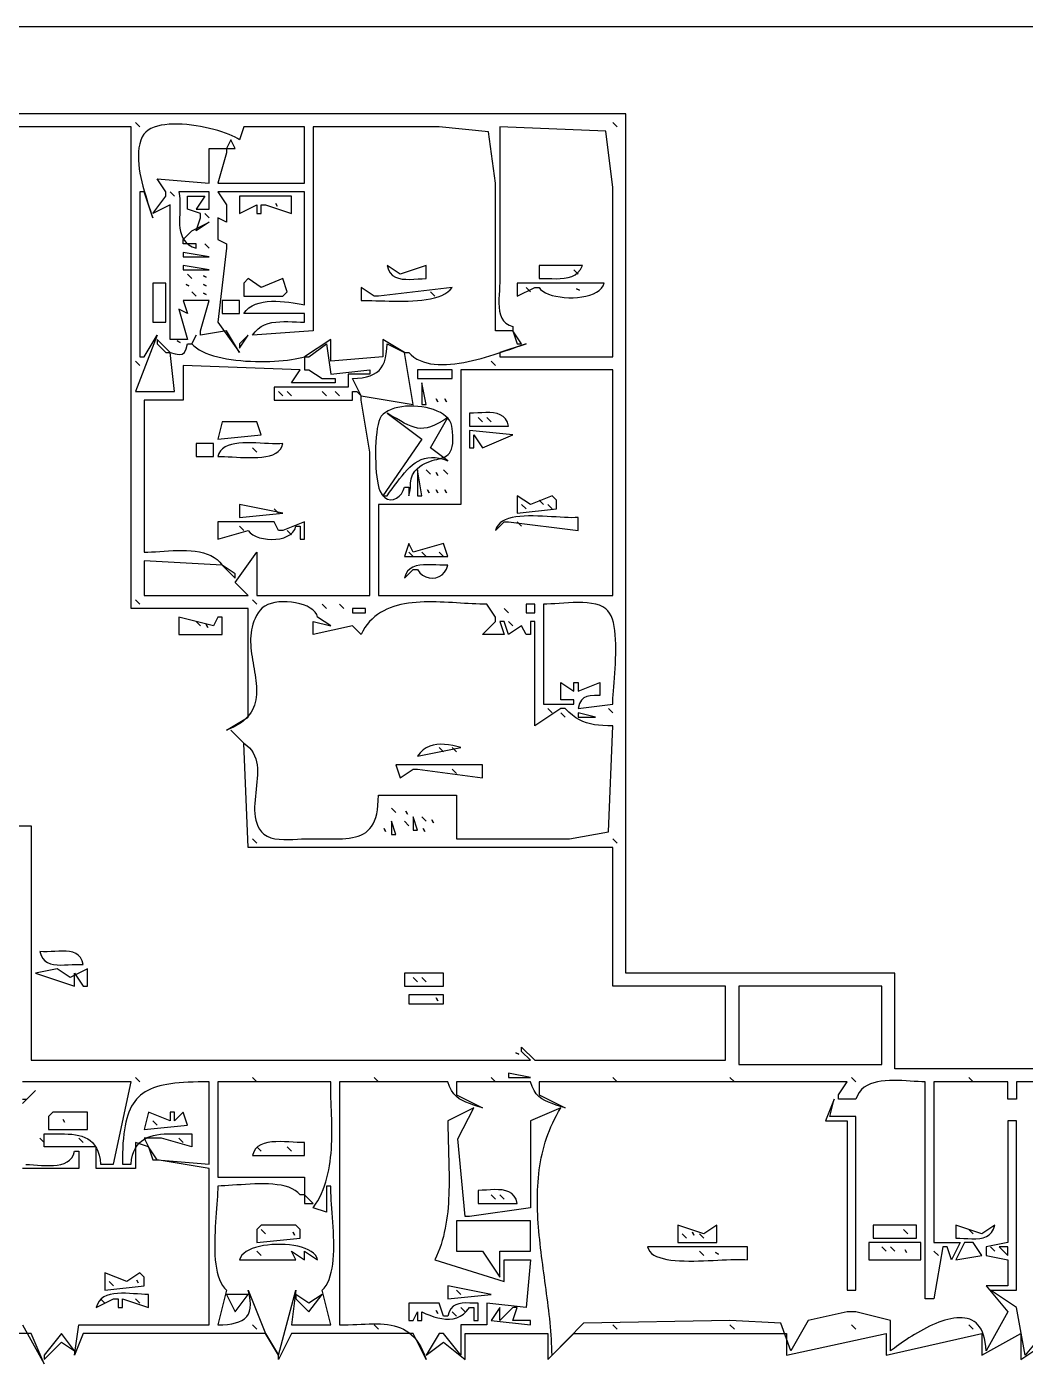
# Model space of a CAD drawing. Extents: x 0 to 1224, y 0 to 792.
# Drawn here: x 585 to 815, y 482.6 to 792 of the extents above; entities that cross this region are included whole.
import ezdxf

# ---------------------------------------------------------------- set-up
doc = ezdxf.new("R2010")
doc.units = 0
doc.layers.add('C7', color=7, linetype='CONTINUOUS')

msp = doc.modelspace()

# ---------------------------------------------------------------- linework, layer by layer
at = {"layer": 'C7'}
for points in [[(0, 792), (0, 0), (1224, 0), (1224, 792), (0, 792)], [(887, 552), (785, 552), (785, 574), (723, 574), (723, 772), (361, 772)], [(639.0277, 606.6033), (639.6319, 606.0095), (640.3694, 605.5553), (641.2172, 605.2238), (642.1521, 604.9982), (643.151, 604.8619), (644.191, 604.7981), (645.2489, 604.79), (646.3017, 604.8209), (647.3262, 604.8741), (648.2995, 604.9329), (649.1984, 604.9804), (650, 605), (651.0747, 604.9947), (652.1188, 604.9819), (653.1315, 604.966), (654.1121, 604.9512), (655.0597, 604.942), (655.9736, 604.9427), (656.853, 604.9577), (657.6972, 604.9914), (658.5052, 605.0482), (659.2765, 605.1325), (660.0101, 605.2485), (660.7054, 605.4007), (661.3615, 605.5935), (661.9777, 605.8312), (662.5531, 606.1182), (663.0871, 606.4588), (663.5788, 606.8576), (664.0274, 607.3187), (664.4322, 607.8467), (664.7924, 608.4458), (665.1073, 609.1205), (665.376, 609.8751), (665.5978, 610.714), (665.7718, 611.6415), (665.8974, 612.6621), (665.9737, 613.7801), (666, 615), (684, 615), (684, 605), (710, 605), (718.972229, 606.603394), (720, 631), (718.8295, 631.0138), (717.739, 631.0533), (716.7183, 631.1281), (715.7572, 631.2481), (714.8457, 631.4229), (713.9735, 631.6622), (713.1306, 631.9759), (712.3068, 632.3737), (711.492, 632.8652), (710.676, 633.4603), (709.8487, 634.1686), (709, 635), (708, 635), (702, 631), (702, 655), (701, 655), (701, 652), (700, 652), (699, 654), (696, 652), (695, 655), (694, 655), (695, 652), (690, 652), (693, 655), (693, 656), (691, 659), (690.1777, 659.0076), (689.3357, 659.0291), (688.4759, 659.0622), (687.6002, 659.1046), (686.7102, 659.1542), (685.8078, 659.2086), (684.8949, 659.2657), (683.9732, 659.3231), (683.0447, 659.3787), (682.111, 659.4303), (681.174, 659.4755), (680.2355, 659.5121), (679.2974, 659.5379), (678.3615, 659.5507), (677.4296, 659.5482), (676.5035, 659.5282), (675.5849, 659.4885), (674.6759, 659.4267), (673.7781, 659.3407), (672.8933, 659.2282), (672.0235, 659.087), (671.1704, 658.9148), (670.3358, 658.7095), (669.5216, 658.4687), (668.7295, 658.1902), (667.9614, 657.8718), (667.2191, 657.5113), (666.5045, 657.1063), (665.8193, 656.6548), (665.1653, 656.1543), (664.5445, 655.6028), (663.9585, 654.9979), (663.4092, 654.3374), (662.8985, 653.6191), (662.4281, 652.8407), (662, 652), (660, 654), (651, 652), (651, 655), (655, 654), (652, 656), (651.7802, 656.6157), (651.4076, 657.1782), (650.8994, 657.6859), (650.2727, 658.1372), (649.545, 658.5306), (648.7332, 658.8645), (647.8549, 659.1374), (646.927, 659.3477), (645.967, 659.4938), (644.992, 659.5743), (644.0193, 659.5875), (643.0661, 659.5319), (642.1497, 659.406), (641.2872, 659.2081), (640.496, 658.9368), (639.7933, 658.5905), (639.1962, 658.1676), (638.7222, 657.6666), (638.282, 657.0366), (637.9002, 656.3974), (637.5736, 655.7497), (637.299, 655.0942), (637.0731, 654.4315), (636.8927, 653.7624), (636.7547, 653.0876), (636.6557, 652.4076), (636.5925, 651.7233), (636.562, 651.0353), (636.5609, 650.3443), (636.586, 649.651), (636.634, 648.9561), (636.7017, 648.2602), (636.786, 647.5642), (636.8836, 646.8686), (636.9912, 646.1741), (637.1056, 645.4815), (637.2236, 644.7914), (637.3421, 644.1045), (637.4577, 643.4215), (637.5672, 642.7432), (637.6675, 642.0701), (637.7553, 641.403), (637.8273, 640.7426), (637.8803, 640.0896), (637.9112, 639.4446), (637.9167, 638.8083), (637.8936, 638.1815), (637.8386, 637.5649), (637.7486, 636.959), (637.6202, 636.3647), (637.4504, 635.7825), (637.2357, 635.2133), (636.9732, 634.6576), (636.6594, 634.1162), (636.2912, 633.5898), (635.8654, 633.079), (635.3787, 632.5846), (634.8279, 632.1072), (634.2098, 631.6475), (633.5212, 631.2063), (632.7589, 630.7841), (631.9195, 630.3818), (631, 630), (636, 633), (636, 658), (609, 658), (609, 769), (557, 769)], [(610, 770), (611, 769), (610, 770)], [(614, 748), (612, 754), (611, 754), (611, 716), (612, 716), (615, 721), (610, 708), (619, 708), (618, 717), (619.1902, 716.6535), (620.0994, 716.5052), (620.7812, 716.6105), (621.2894, 717.0245), (621.6778, 717.8026), (622, 719), (623, 719), (623.4933, 718.497), (624.0709, 718.0315), (624.7267, 717.6027), (625.4548, 717.2094), (626.2491, 716.8508), (627.1037, 716.5259), (628.0125, 716.2338), (628.9696, 715.9736), (629.9689, 715.7442), (631.0044, 715.5448), (632.0702, 715.3744), (633.1603, 715.2321), (634.2685, 715.1169), (635.389, 715.0278), (636.5158, 714.964), (637.6427, 714.9244), (638.7639, 714.9082), (639.8734, 714.9144), (640.965, 714.942), (642.0329, 714.9901), (643.071, 715.0578), (644.0734, 715.1441), (645.0339, 715.2481), (645.9467, 715.3688), (646.8057, 715.5053), (647.6049, 715.6566), (648.3383, 715.8218), (649, 716), (649, 713), (650, 713), (653, 711), (656, 711), (656, 710), (646, 710), (648, 713), (621, 714), (621, 706), (612, 706), (612, 671), (612.8361, 671.0138), (613.7246, 671.0508), (614.6578, 671.1043), (615.6281, 671.1675), (616.628, 671.2337), (617.6498, 671.296), (618.6859, 671.3479), (619.7287, 671.3826), (620.7707, 671.3932), (621.8041, 671.3731), (622.8215, 671.3156), (623.8152, 671.2139), (624.7776, 671.0612), (625.7012, 670.8508), (626.5782, 670.5761), (627.4011, 670.2301), (628.1624, 669.8063), (628.8543, 669.2978), (629.4694, 668.6979), (630, 668), (612, 669), (612, 661), (636, 661), (633, 664), (638, 671), (638, 661), (664, 661), (664, 694), (662, 706), (662, 707), (674, 705), (672, 717), (673, 717), (673.5695, 716.4196), (674.1933, 715.915), (674.8681, 715.4825), (675.5901, 715.119), (676.3559, 714.821), (677.1619, 714.585), (678.0045, 714.4079), (678.8803, 714.2861), (679.7856, 714.2163), (680.7169, 714.1951), (681.6707, 714.2191), (682.6433, 714.285), (683.6314, 714.3894), (684.6313, 714.5289), (685.6394, 714.7002), (686.6523, 714.8998), (687.6664, 715.1243), (688.678, 715.3705), (689.6838, 715.6349), (690.6801, 715.9141), (691.6634, 716.2048), (692.6301, 716.5037), (693.5767, 716.8072), (694.4997, 717.112), (695.3954, 717.4149), (696.2604, 717.7123), (697.0911, 718.0009), (697.884, 718.2774), (698.6354, 718.5383), (699.3419, 718.7803), (700, 719), (694, 717), (694, 716), (720, 716), (720, 755), (718.396606, 767.972229), (694, 769), (694, 734), (693.9785, 733.1367), (693.9256, 732.2206), (693.8582, 731.2677), (693.793, 730.2943), (693.7473, 729.3166), (693.7377, 728.3509), (693.7814, 727.4133), (693.8952, 726.5201), (694.0961, 725.6874), (694.4011, 724.9315), (694.827, 724.2686), (695.3908, 723.7149), (696.1095, 723.2866), (697, 723), (697, 722), (693, 722), (693, 756), (691.396606, 767.820984), (680, 769), (651, 769), (651, 722), (637, 721), (637.5956, 721.7888), (638.2578, 722.436), (638.9798, 722.9547), (639.7551, 723.3584), (640.5773, 723.6603), (641.4396, 723.8738), (642.3357, 724.0123), (643.2588, 724.089), (644.2025, 724.1174), (645.1602, 724.1107), (646.1254, 724.0822), (647.0914, 724.0454), (648.0518, 724.0135), (649, 724), (649, 726), (635, 726), (635.5428, 726.6801), (636.1795, 727.2501), (636.8994, 727.7177), (637.6919, 728.0906), (638.5464, 728.3766), (639.4523, 728.5834), (640.399, 728.7188), (641.3757, 728.7905), (642.372, 728.8063), (643.3771, 728.7738), (644.3806, 728.7009), (645.3716, 728.5952), (646.3397, 728.4645), (647.2742, 728.3166), (648.1645, 728.1592), (649, 728), (649, 754), (629, 754), (631, 751), (631, 747), (629, 748), (629, 744), (629, 743), (631, 742), (631, 741), (629, 724), (634, 717), (631, 722), (625, 721), (625, 722), (627, 729), (621, 729), (622, 726), (620, 727), (622, 720), (618, 720), (618, 751), (614, 749), (617, 753), (617, 754), (615, 757), (627, 756), (627, 764), (631, 764), (631, 763), (629, 756), (649, 756), (649, 769), (635, 769), (634, 766), (633.5267, 766.3048), (632.962, 766.613), (632.3137, 766.9213), (631.5894, 767.227), (630.7967, 767.527), (629.9433, 767.8183), (629.0369, 768.098), (628.0853, 768.3631), (627.096, 768.6107), (626.0767, 768.8377), (625.0351, 769.0413), (623.979, 769.2184), (622.9159, 769.3661), (621.8535, 769.4814), (620.7996, 769.5613), (619.7618, 769.6029), (618.7477, 769.6032), (617.7651, 769.5592), (616.8216, 769.468), (615.9249, 769.3266), (615.0827, 769.1321), (614.3026, 768.8814), (613.5924, 768.5716), (612.9597, 768.1997), (612.4122, 767.7628), (611.9575, 767.2579), (611.6034, 766.6821)], [(720, 770), (721, 769), (720, 770)], [(611.6033, 766.6821), (611.2648, 765.8819), (611.0095, 765.0376), (610.8317, 764.1542), (610.7254, 763.2366), (610.6848, 762.2899), (610.7042, 761.319), (610.7776, 760.3291), (610.8993, 759.325), (611.0633, 758.3118), (611.264, 757.2946), (611.4954, 756.2783), (611.7517, 755.2679), (612.0271, 754.2685), (612.3158, 753.2851), (612.6119, 752.3226), (612.9097, 751.386), (613.2031, 750.4805), (613.4866, 749.611), (613.7541, 748.7825), (614, 748)], [(632, 766), (631, 764), (633, 764), (632, 766)], [(618, 754), (619, 753), (618, 754)], [(620, 754), (620.1427, 753.1759), (620.2245, 752.3334), (620.2586, 751.4784), (620.2582, 750.6164), (620.2363, 749.7532), (620.2063, 748.8943), (620.1812, 748.0456), (620.1742, 747.2126), (620.1986, 746.4011), (620.2674, 745.6167), (620.3939, 744.8651), (620.5912, 744.152), (620.8725, 743.4831), (621.2509, 742.864), (621.7397, 742.3005), (622.3521, 741.7982), (623.1011, 741.3628), (624, 741), (624, 742), (621, 742), (621, 743), (623, 745), (627, 747), (624, 745), (625, 748), (625, 749), (622, 750), (622, 753), (626, 753), (624, 750), (627, 750), (627, 754), (620, 754)], [(634, 753), (634, 749), (638, 751), (638, 749), (639, 749), (639, 751), (640, 751), (646, 749), (646, 753), (634, 753)], [(626, 749), (627, 748), (626, 749)], [(642.333313, 751.333313), (642.666687, 750.666687), (642.333313, 751.333313)], [(621, 740), (621, 739), (627, 739), (621, 740)], [(626, 742), (627, 741), (626, 742)], [(621, 737), (621, 736), (627, 736), (621, 737)], [(668, 737), (668.2973, 736.0551), (668.7273, 735.3135), (669.275, 734.7522), (669.9251, 734.348), (670.6626, 734.0778), (671.4723, 733.9186), (672.3391, 733.8472), (673.2478, 733.8406), (674.1834, 733.8757), (675.1307, 733.9293), (676.0746, 733.9784), (677, 734), (677, 737), (671, 735), (668, 737)], [(703, 737), (703, 734), (703.9597, 734.0289), (704.9419, 734.0222), (705.9329, 734.0027), (706.9192, 733.9931), (707.887, 734.016), (708.8227, 734.0944), (709.7127, 734.2508), (710.5433, 734.508), (711.301, 734.8888), (711.9721, 735.4159), (712.543, 736.1121), (713, 737), (703, 737)], [(622, 735), (623, 734), (622, 735)], [(625.666687, 734.666687), (626.333313, 734.333313), (625.666687, 734.666687)], [(636, 734), (635, 733), (635, 730), (644, 730), (645, 731), (644, 734), (639, 732), (636, 734)], [(711, 736), (712, 735), (711, 736)], [(614, 733), (614, 724), (617, 724), (617, 733), (614, 733)], [(621.666687, 732.666687), (622.333313, 732.333313), (621.666687, 732.666687)], [(623, 731), (624, 730), (623, 731)], [(625.666687, 732.666687), (626.333313, 732.333313), (625.666687, 732.666687)], [(625.666687, 730.666687), (626.333313, 730.333313), (625.666687, 730.666687)], [(662, 732), (662, 729), (662.765, 729.0008), (663.5969, 728.9868), (664.488, 728.9615), (665.4308, 728.9289), (666.4175, 728.8928), (667.4405, 728.857), (668.4923, 728.8253), (669.5651, 728.8016), (670.6514, 728.7896), (671.7436, 728.7933), (672.8339, 728.8163), (673.9148, 728.8626), (674.9786, 728.936), (676.0177, 729.0403), (677.0246, 729.1793), (677.9914, 729.3568), (678.9107, 729.5768), (679.7748, 729.8428), (680.576, 730.1589), (681.3068, 730.5289), (681.9594, 730.9565), (682.5264, 731.4456), (683, 732), (666, 730), (665, 730), (662, 732)], [(678, 731), (679, 730), (678, 731)], [(698, 733), (698, 730), (702, 732), (703, 732), (703.3574, 731.535), (703.8529, 731.1172), (704.4702, 730.7477), (705.1933, 730.4276), (706.006, 730.1583), (706.8923, 729.9408), (707.836, 729.7763), (708.821, 729.666), (709.8312, 729.6111), (710.8505, 729.6128), (711.8629, 729.6722), (712.852, 729.7906), (713.802, 729.969), (714.6966, 730.2087), (715.5198, 730.5109), (716.2554, 730.8767), (716.8873, 731.3074), (717.3995, 731.804), (717.7757, 732.3678), (718, 733), (698, 733)], [(700, 732), (701, 731), (700, 732)], [(711.666687, 731.666687), (712.333313, 731.333313), (711.666687, 731.666687)], [(630, 729), (630, 726), (634, 726), (634, 729), (630, 729)], [(624, 721), (623, 719), (624, 721)], [(636, 721), (634, 719), (634, 718), (636, 721)], [(697, 722), (698, 719), (699, 719), (697, 722)], [(615, 720), (615, 719), (617, 717), (618, 717), (615, 720)], [(619.666687, 719.666687), (620.333313, 719.333313), (619.666687, 719.666687)], [(649, 716), (650, 716), (654, 719), (655, 712), (664, 713), (664, 712), (659, 712), (659, 709), (642, 709), (642, 706), (660, 706), (660, 708), (661, 708), (662, 707), (660, 711), (661.1988, 711.066), (662.2823, 711.1911), (663.2552, 711.3798), (664.1222, 711.6369), (664.888, 711.967), (665.5573, 712.3748), (666.1347, 712.8651), (666.625, 713.4426), (667.0329, 714.1119), (667.363, 714.8776), (667.6201, 715.7447), (667.8088, 716.7176), (667.9338, 717.8011), (668, 719), (672, 717), (667, 720), (667, 716), (655, 715), (655, 720), (649, 716)], [(610, 715), (611, 714), (610, 715)], [(692, 715), (693, 714), (692, 715)], [(685, 713), (685, 682), (666, 682), (666, 661), (720, 661), (720, 713), (685, 713)], [(675, 713), (675, 711), (683, 711), (683, 713), (675, 713)], [(676, 710), (676, 705), (677, 705), (676, 710)], [(643, 708), (644, 707), (643, 708)], [(645, 708), (646, 707), (645, 708)], [(653, 708), (654, 707), (653, 708)], [(656, 708), (657, 707), (656, 708)], [(679.333313, 706.333313), (679.666687, 705.666687), (679.333313, 706.333313)], [(681.333313, 706.333313), (681.666687, 705.666687), (681.333313, 706.333313)], [(682.9166, 700), (682.7547, 700.6399), (682.4678, 701.2349), (682.0667, 701.7843), (681.562, 702.2876), (680.9647, 702.744), (680.2855, 703.1532), (679.535, 703.5143), (678.7243, 703.827), (677.8639, 704.0905), (676.9647, 704.3044), (676.0374, 704.4679), (675.0929, 704.5806), (674.1418, 704.6417), (673.1951, 704.6509), (672.2634, 704.6074), (671.3575, 704.5106), (670.4882, 704.3601), (669.6663, 704.1551), (668.9025, 703.8952), (668.2077, 703.5797), (667.5926, 703.208), (667.068, 702.7795), (666.6446, 702.2937), (666.3333, 701.75), (666.1072, 701.1291), (665.9104, 700.3744), (665.7428, 699.5038), (665.6041, 698.5351), (665.494, 697.486), (665.4124, 696.3743), (665.3591, 695.218), (665.3338, 694.0346), (665.3363, 692.8422), (665.3665, 691.6584), (665.4241, 690.5012), (665.5088, 689.3882), (665.6206, 688.3374), (665.7591, 687.3664), (665.9242, 686.4932), (666.1157, 685.7354), (666.3333, 685.1111)], [(668, 703), (676, 697), (667, 684), (668, 684), (668.5862, 684.789), (669.1623, 685.5789), (669.7319, 686.3628), (670.2987, 687.1336), (670.8664, 687.8845), (671.4387, 688.6083), (672.0192, 689.2981), (672.6118, 689.947), (673.22, 690.548), (673.8475, 691.094), (674.4981, 691.5782), (675.1755, 691.9935), (675.8833, 692.333), (676.6252, 692.5897), (677.4049, 692.7566), (678.2261, 692.8267), (679.0926, 692.7931), (680.0079, 692.6487), (680.9758, 692.3867), (682, 692), (678, 695), (682, 702), (680.8681, 701.2819), (679.8373, 700.6943), (678.8932, 700.2316), (678.0215, 699.8881), (677.2079, 699.6581), (676.438, 699.5359), (675.6976, 699.5159), (674.9724, 699.5925), (674.2481, 699.7599), (673.5103, 700.0125), (672.7447, 700.3446), (671.9371, 700.7506), (671.0731, 701.2248), (670.1385, 701.7615), (669.1189, 702.3551), (668, 703)], [(687, 703), (687, 700), (696, 700), (695.7026, 700.9448), (695.2726, 701.6863), (694.7249, 702.2477), (694.0748, 702.6519), (693.3373, 702.922), (692.5276, 703.0812), (691.6608, 703.1526), (690.752, 703.1592), (689.8164, 703.1242), (688.8691, 703.0706), (687.9253, 703.0215), (687, 703)], [(630, 701), (629, 697), (639, 698), (638, 701), (630, 701)], [(674.361, 689.6666), (674.9309, 690.2319), (675.5077, 690.7059), (676.0881, 691.0993), (676.6684, 691.4231), (677.2453, 691.6881), (677.8153, 691.9051), (678.3748, 692.0851), (678.9203, 692.2388), (679.4485, 692.3773), (679.9558, 692.5112), (680.4388, 692.6515), (680.8939, 692.8091), (681.3176, 692.9948), (681.7066, 693.2194), (682.0573, 693.4939), (682.3663, 693.8291), (682.63, 694.2359), (682.8449, 694.7251), (683.0077, 695.3076), (683.1148, 695.9943), (683.1627, 696.796), (683.148, 697.7236), (683.0671, 698.788), (682.9167, 700)], [(689, 702), (690, 701), (689, 702)], [(691, 702), (692, 701), (691, 702)], [(629, 693), (629.728, 693.024), (630.5316, 693.0166), (631.3984, 692.9859), (632.3165, 692.94), (633.2737, 692.8872), (634.2579, 692.8357), (635.257, 692.7936), (636.2589, 692.769), (637.2514, 692.7703), (638.2225, 692.8055), (639.1601, 692.8828), (640.052, 693.0105), (640.8862, 693.1966), (641.6505, 693.4494), (642.3328, 693.7771), (642.921, 694.1878), (643.403, 694.6898), (643.7667, 695.2911), (644, 696), (643.2709, 695.9538), (642.4668, 695.9449), (641.5997, 695.9646), (640.6817, 696.0039), (639.7249, 696.0543), (638.7413, 696.1068), (637.743, 696.1527), (636.7419, 696.1833), (635.7503, 696.1898), (634.78, 696.1635), (633.8432, 696.0954), (632.9519, 695.977), (632.1182, 695.7994), (631.3541, 695.5538), (630.6717, 695.2316), (630.0831, 694.8238), (629.6002, 694.3218), (629.2351, 693.7168), (629, 693)], [(687, 699), (687, 695), (688, 695), (688, 698), (690, 695), (697, 698), (687, 699)], [(624, 696), (624, 693), (628, 693), (628, 696), (624, 696)], [(637, 695), (638, 694), (637, 695)], [(675, 690), (675, 684), (676, 684), (675, 690)], [(677, 690), (678, 689), (677, 690)], [(681, 690), (682, 689), (681, 690)], [(672, 686), (673, 686), (673, 684), (673.2447, 684.8904), (673.3529, 685.8713), (673.4216, 686.891), (673.5479, 687.8979), (673.8287, 688.8403), (674.3611, 689.6666)], [(679.333313, 689.333313), (679.666687, 688.666687), (679.333313, 689.333313)], [(666.3333, 685.111), (666.8384, 684.1897), (667.4374, 683.5555), (668.1002, 683.1849), (668.7966, 683.0544), (669.4968, 683.1406), (670.1704, 683.42), (670.7877, 683.8691), (671.3184, 684.4644), (671.7325, 685.1825), (672, 686)], [(677.333313, 685.333313), (677.666687, 684.666687), (677.333313, 685.333313)], [(679.333313, 685.333313), (679.666687, 684.666687), (679.333313, 685.333313)], [(681.333313, 685.333313), (681.666687, 684.666687), (681.333313, 685.333313)], [(698, 684), (698, 680), (707, 681), (707, 683), (706, 684), (701, 682), (698, 684)], [(634, 682), (634, 679), (644, 680), (634, 682)], [(642, 681), (643, 680), (642, 681)], [(699, 682), (700, 681), (699, 682)], [(703, 683), (704, 682), (703, 683)], [(705, 682), (706, 681), (705, 682)], [(629, 678), (629, 674), (636, 676), (636.4633, 675.4751), (637.0709, 675.0213), (637.7981, 674.6418), (638.6208, 674.3395), (639.5145, 674.1177), (640.4548, 673.9792), (641.4176, 673.9274), (642.3782, 673.9652), (643.3125, 674.0958), (644.196, 674.3222), (645.0045, 674.6475), (645.7134, 675.0749), (646.2986, 675.6073), (646.7355, 676.248), (647, 677), (648, 677), (648, 674), (649, 674), (649, 678), (644, 676), (643, 676), (642, 678), (641, 678), (638, 678), (629, 678)], [(693, 676), (695, 678), (696, 678), (712, 676), (712, 679), (711.3276, 678.9563), (710.5719, 678.945), (709.7428, 678.9603), (708.8502, 678.9964), (707.904, 679.0477), (706.9141, 679.1084), (705.8904, 679.1727), (704.8428, 679.2348), (703.7812, 679.289), (702.7156, 679.3296), (701.6558, 679.3508), (700.6118, 679.3469), (699.5934, 679.3121), (698.6105, 679.2406), (697.6732, 679.1268), (696.7912, 678.9648), (695.9745, 678.7489), (695.233, 678.4734), (694.5765, 678.1325), (694.0151, 677.7205), (693.5586, 677.2315), (693.2169, 676.6599), (693, 676)], [(698, 678), (699, 677), (698, 678)], [(634, 677), (635, 676), (634, 677)], [(645, 676), (646, 675), (645, 676)], [(673, 673), (672, 670), (682, 670), (681, 673), (674, 671), (673, 673)], [(673, 671), (674, 670), (673, 671)], [(676, 671), (677, 670), (676, 671)], [(680, 671), (681, 670), (680, 671)], [(630, 668), (633, 665), (633, 666), (630, 668)], [(672, 665), (674, 667), (675, 667), (675.5427, 666.26), (676.1914, 665.693), (676.917, 665.2968), (677.6903, 665.069), (678.4823, 665.0073), (679.264, 665.1096), (680.0063, 665.3735), (680.6801, 665.7967), (681.2564, 666.3771), (681.706, 667.1122), (682, 668), (681.1103, 667.979), (680.1813, 668.0015), (679.2291, 668.046), (678.2699, 668.0912), (677.3201, 668.1156), (676.3957, 668.0979), (675.5129, 668.0168), (674.6881, 667.8508), (673.9374, 667.5786), (673.277, 667.1787), (672.7232, 666.6299), (672.2921, 665.9108), (672, 665)], [(610, 660), (611, 659), (610, 660)], [(637, 660), (638, 659), (637, 660)], [(704, 659), (704, 636), (711, 636), (711, 637), (708, 637), (708, 641), (711, 639), (711, 641), (712, 641), (712, 639), (717, 641), (717, 638), (715.8148, 637.9738), (714.8141, 637.9113), (713.9814, 637.7538), (713.3001, 637.4426), (712.7538, 636.919), (712.3259, 636.1243), (712, 635), (720, 636), (720.0117, 636.6371), (720.0442, 637.3632), (720.0939, 638.1695), (720.157, 639.0471), (720.2295, 639.9872), (720.3079, 640.981), (720.3882, 642.0195), (720.4667, 643.0941), (720.5397, 644.1958), (720.6033, 645.3159), (720.6539, 646.4454), (720.6875, 647.5756), (720.7004, 648.6976), (720.6888, 649.8025), (720.649, 650.8816), (720.5772, 651.9261), (720.4696, 652.9269), (720.3224, 653.8755), (720.1319, 654.7628), (719.8942, 655.5801), (719.6056, 656.3185), (719.2623, 656.9692), (718.8606, 657.5234), (718.3966, 657.9722), (717.7192, 658.4136), (716.9385, 658.7608), (716.069, 659.0231), (715.1253, 659.2102), (714.1219, 659.3313), (713.0732, 659.3961), (711.9939, 659.4138), (710.8985, 659.394), (709.8015, 659.3462), (708.7174, 659.2798), (707.6609, 659.2043), (706.6463, 659.1291), (705.6883, 659.0636), (704.8013, 659.0175), (704, 659)], [(620, 656), (620, 652), (630, 652), (630, 656), (629, 656), (628, 654), (620, 656)], [(653, 659), (654, 658), (653, 659)], [(657, 659), (658, 658), (657, 659)], [(660, 658), (660, 657), (663, 657), (663, 658), (660, 658)], [(695, 658), (696, 657), (695, 658)], [(700, 659), (700, 657), (702, 657), (702, 659), (700, 659)], [(624, 655), (625, 654), (624, 655)], [(626.333313, 654.333313), (626.666687, 653.666687), (626.333313, 654.333313)], [(696, 655), (697, 654), (696, 655)], [(705, 635), (706, 634), (705, 635)], [(719, 635), (720, 634), (719, 635)], [(708, 634), (709, 633), (708, 634)], [(712, 634), (712, 633), (716, 633), (712, 634)], [(632, 630), (635, 627), (632, 630)], [(525, 608), (586, 608), (586, 554), (701, 554), (699, 556), (699, 557), (702, 554), (746, 554), (746, 571), (720, 571), (720, 603), (636, 603), (635, 627), (635.686, 626.4989), (636.2702, 625.9562), (636.7596, 625.3749), (637.1613, 624.7577), (637.4825, 624.1075), (637.7303, 623.4271), (637.9118, 622.7195), (638.0341, 621.9874), (638.1044, 621.2338), (638.1298, 620.4613), (638.1174, 619.673), (638.0743, 618.8717), (638.0077, 618.0602), (637.9247, 617.2413), (637.8323, 616.4179), (637.7378, 615.593), (637.6483, 614.7692), (637.5708, 613.9495), (637.5126, 613.1367), (637.4806, 612.3337), (637.4821, 611.5433), (637.5242, 610.7683), (637.614, 610.0117), (637.7586, 609.2763), (637.9651, 608.5649), (638.2407, 607.8804), (638.5925, 607.2256), (639.0277, 606.6034)], [(675, 624), (685, 626), (684.0504, 626.2382), (683.1052, 626.4432), (682.1695, 626.6027), (681.2483, 626.7047), (680.3466, 626.7372), (679.4693, 626.6879), (678.6215, 626.5449), (677.8082, 626.296), (677.0344, 625.9292), (676.3051, 625.4323), (675.6253, 624.7932), (675, 624)], [(680, 626), (681, 625), (680, 626)], [(683, 626), (684, 625), (683, 626)], [(670, 622), (671, 619), (674, 621), (675, 621), (690, 619), (690, 622), (670, 622)], [(683, 621), (684, 620), (683, 621)], [(669, 612), (670, 611), (669, 612)], [(672.333313, 611.333313), (672.666687, 610.666687), (672.333313, 611.333313)], [(674, 610), (674, 607), (675, 607), (674, 610)], [(676, 610), (677, 609), (676, 610)], [(667.333313, 607.333313), (667.666687, 606.666687), (667.333313, 607.333313)], [(669, 609), (669, 606), (670, 606), (669, 609)], [(672, 609), (673, 608), (672, 609)], [(676.333313, 607.333313), (676.666687, 606.666687), (676.333313, 607.333313)], [(678.333313, 609.333313), (678.666687, 608.666687), (678.333313, 609.333313)], [(637, 605), (638, 604), (637, 605)], [(720, 605), (721, 604), (720, 605)], [(588, 579), (588.2734, 578.1147), (588.6643, 577.4108), (589.1603, 576.8687), (589.7489, 576.4689), (590.4178, 576.1919), (591.1545, 576.0181), (591.9467, 575.928), (592.7818, 575.902), (593.6475, 575.9207), (594.5313, 575.9645), (595.4209, 576.0139), (596.3038, 576.0492), (597.1676, 576.0511), (598, 576), (597.7243, 576.8959), (597.332, 577.6067), (596.8355, 578.1524), (596.2469, 578.5531), (595.5785, 578.8289), (594.8427, 578.9998), (594.0517, 579.0859), (593.2177, 579.1073), (592.3531, 579.084), (591.4701, 579.0361), (590.581, 578.9837), (589.6981, 578.9468), (588.8337, 578.9455), (588, 579)], [(587, 574), (596, 571), (596, 574), (598, 571), (599, 571), (599, 575), (595, 573), (592, 575), (587, 574)], [(672, 574), (672, 571), (681, 571), (681, 574), (672, 574)], [(674, 573), (675, 572), (674, 573)], [(676, 573), (677, 572), (676, 573)], [(749, 571), (749, 553), (782, 553), (782, 571), (749, 571)], [(673, 569), (673, 567), (681, 567), (681, 569), (673, 569)], [(679.333313, 568.333313), (679.666687, 567.666687), (679.333313, 568.333313)], [(697.666687, 555.666687), (698.333313, 555.333313), (697.666687, 555.666687)], [(696, 551), (696, 550), (701, 550), (696, 551)], [(866, 548.999207), (813, 549), (813, 545), (811, 545), (811, 549), (794, 549), (794, 512), (800, 512), (798, 508), (797, 511), (796, 511), (794, 499), (792, 499), (792, 549), (791.1859, 549.0139), (790.3273, 549.0506), (789.4319, 549.1025), (788.5074, 549.1622), (787.5613, 549.2219), (786.6013, 549.2743), (785.6352, 549.3117), (784.6706, 549.3266), (783.7151, 549.3114), (782.7764, 549.2586), (781.8622, 549.1606), (780.9801, 549.0099), (780.1378, 548.7989), (779.343, 548.5201), (778.6033, 548.1659), (777.9264, 547.7288), (777.32, 547.2012), (776.7916, 546.5755), (776.3491, 545.8443), (776, 545), (772, 545), (772, 546), (774, 549), (703, 549), (703, 546), (709, 543), (707.9409, 543.3395), (706.9473, 543.6541), (706.0195, 543.9657), (705.1578, 544.2964), (704.3624, 544.6683), (703.6337, 545.1035), (702.972, 545.624), (702.3774, 546.2518), (701.8504, 547.009), (701.3911, 547.9177), (701, 549), (684, 549), (684, 546), (690, 543), (688.9409, 543.3395), (687.9473, 543.6541), (687.0195, 543.9657), (686.1578, 544.2964), (685.3624, 544.6683), (684.6337, 545.1035), (683.972, 545.624), (683.3774, 546.2518), (682.8504, 547.009), (682.3911, 547.9177), (682, 549), (657, 549), (657, 493), (658.0413, 493.016), (659.0633, 493.0452), (660.0654, 493.083), (661.0473, 493.125), (662.0084, 493.1668), (662.9484, 493.2038), (663.8667, 493.2317), (664.763, 493.246), (665.6367, 493.2422), (666.4874, 493.2158), (667.3148, 493.1625), (668.1182, 493.0777), (668.8974, 492.9569), (669.6518, 492.7959), (670.3809, 492.5899), (671.0844, 492.3347), (671.7618, 492.0258), (672.4125, 491.6586), (673.0363, 491.2288), (673.6326, 490.7319), (674.201, 490.1635), (674.741, 489.5189), (675.2522, 488.7939), (675.7342, 487.984), (676.1864, 487.0847), (676.6085, 486.0915), (677, 485), (674, 491), (646, 491), (643, 485), (643, 486), (647, 501), (646, 493), (655, 493), (653, 501), (653.4956, 501.5043), (653.9313, 502.0924), (654.3104, 502.7581), (654.636, 503.495), (654.9117, 504.2969), (655.1405, 505.1575), (655.326, 506.0704), (655.4713, 507.0294), (655.5798, 508.0282), (655.6548, 509.0605), (655.6997, 510.1201), (655.7176, 511.2005), (655.712, 512.2956), (655.6861, 513.3989), (655.6432, 514.5044), (655.5868, 515.6056), (655.52, 516.6962), (655.4461, 517.7701), (655.3686, 518.8208), (655.2906, 519.8421), (655.2156, 520.8277), (655.1468, 521.7713), (655.0875, 522.6666), (655.0411, 523.5074), (655.0108, 524.2872), (655, 525), (654, 525), (654, 519), (651, 520), (651.5394, 520.7948), (652.0331, 521.6094), (652.483, 522.4428), (652.8909, 523.2937), (653.2587, 524.1611), (653.5884, 525.044), (653.8818, 525.9413), (654.1409, 526.8519), (654.3676, 527.7748), (654.5637, 528.7088), (654.7312, 529.6529), (654.8719, 530.606), (654.9878, 531.5671), (655.0808, 532.535), (655.1528, 533.5087), (655.2057, 534.4872), (655.2414, 535.4692), (655.2618, 536.4539), (655.2687, 537.4401), (655.2642, 538.4266), (655.2501, 539.4126), (655.2282, 540.3968), (655.2006, 541.3782), (655.1691, 542.3558), (655.1357, 543.3283), (655.1021, 544.2949), (655.0704, 545.2544), (655.0424, 546.2057), (655.0201, 547.1478), (655.0053, 548.0796), (655, 549), (629, 549), (629, 527), (649, 527), (649, 523), (648, 523), (647.4524, 523.5342), (646.8192, 523.9915), (646.1081, 524.377), (645.3271, 524.696), (644.484, 524.9536), (643.5868, 525.1552), (642.6434, 525.3058), (641.6616, 525.4109), (640.6494, 525.4755), (639.6145, 525.5049), (638.5651, 525.5044), (637.5088, 525.4791), (636.4536, 525.4342), (635.4075, 525.3751), (634.3783, 525.3069), (633.3738, 525.2349), (632.4021, 525.1643), (631.4709, 525.1002), (630.5883, 525.048), (629.762, 525.0128), (629, 525), (628.9891, 524.2872), (628.9588, 523.5074), (628.9124, 522.6666), (628.8531, 521.7713), (628.7843, 520.8277), (628.7093, 519.8421), (628.6313, 518.8208), (628.5538, 517.7701), (628.4799, 516.6962), (628.4131, 515.6056), (628.3567, 514.5044), (628.3138, 513.3989), (628.2879, 512.2956), (628.2823, 511.2005), (628.3002, 510.1201), (628.3451, 509.0605), (628.4201, 508.0282), (628.5286, 507.0294), (628.6739, 506.0704), (628.8594, 505.1575), (629.0882, 504.2969), (629.3639, 503.495), (629.6895, 502.7581), (630.0686, 502.0924), (630.5043, 501.5043), (631, 501), (629, 493), (630.1525, 493.0356), (631.2183, 493.118), (632.1949, 493.2528), (633.0797, 493.4456), (633.8699, 493.702), (634.563, 494.0277), (635.1564, 494.4281), (635.6475, 494.9091), (636.0336, 495.476), (636.3122, 496.1347), (636.4806, 496.8907), (636.5362, 497.7496), (636.4763, 498.717), (636.2985, 499.7986), (636, 501), (640, 491), (598, 491), (596, 486), (597, 493), (627, 493), (627, 529), (615, 531), (627, 530), (627, 549), (625.7183, 548.9943), (624.4895, 548.9765), (623.3125, 548.9452), (622.1863, 548.8989), (621.1099, 548.8364), (620.0823, 548.7562), (619.1024, 548.6569), (618.1695, 548.5372), (617.2823, 548.3958), (616.4399, 548.2311), (615.6414, 548.0419), (614.8857, 547.8268), (614.1719, 547.5844), (613.4988, 547.3133), (612.8657, 547.0121), (612.2713, 546.6796), (611.7148, 546.3142), (611.1952, 545.9146), (610.7114, 545.4795), (610.2625, 545.0075), (609.8475, 544.4972), (609.4653, 543.9472), (609.115, 543.3561), (608.7956, 542.7226), (608.5061, 542.0453), (608.2454, 541.3228), (608.0127, 540.5538), (607.8068, 539.7368), (607.6268, 538.8705), (607.4718, 537.9535), (607.3406, 536.9845), (607.2324, 535.962), (607.1461, 534.8847), (607.0806, 533.7512), (607.0351, 532.5602), (607.0086, 531.3102), (607, 530), (609, 530), (609.1313, 531.0954), (609.3436, 532.0724), (609.6326, 532.9376), (609.9939, 533.6977), (610.4232, 534.3593), (610.9161, 534.9292), (611.4684, 535.414), (612.0757, 535.8203), (612.7336, 536.1549), (613.4378, 536.4244), (614.184, 536.6354), (614.9678, 536.7947), (615.7849, 536.9089), (616.631, 536.9847), (617.5017, 537.0288), (618.3927, 537.0478), (619.2996, 537.0483), (620.2181, 537.0372), (621.1439, 537.0209), (622.0726, 537.0063), (623, 537), (623, 534), (616, 536), (615, 536), (612, 536), (613, 534), (610, 535), (610, 529), (601, 529), (601, 534), (589, 534), (589, 537), (589.9606, 537.0053), (590.9106, 537.0167), (591.8463, 537.0267), (592.764, 537.0283), (593.66, 537.0141), (594.5307, 536.9769), (595.3724, 536.9096), (596.1813, 536.8049), (596.9539, 536.6555), (597.6865, 536.4543), (598.3753, 536.194), (599.0167, 535.8674), (599.607, 535.4672), (600.1425, 534.9863), (600.6196, 534.4174), (601.0346, 533.7532), (601.3838, 532.9866), (601.6636, 532.1104), (601.8702, 531.1172), (602, 530), (605, 530), (609, 549), (584, 549)], [(610, 550), (611, 549), (610, 550)], [(637, 550), (638, 549), (637, 550)], [(665, 550), (666, 549), (665, 550)], [(692, 550), (693, 549), (692, 550)], [(720, 550), (721, 549), (720, 550)], [(747, 550), (748, 549), (747, 550)], [(775, 550), (776, 549), (775, 550)], [(802, 550), (803, 549), (802, 550)], [(584, 545), (585, 545), (587, 547), (584, 544)], [(771, 545), (769, 540), (774, 540), (774, 501), (776, 501), (776, 541), (770, 541), (771, 545)], [(591, 542), (590, 541), (590, 538), (599, 538), (599, 542), (591, 542)], [(613, 542), (612, 538), (622, 539), (621, 542), (619, 540), (619, 542), (618, 542), (618, 540), (613, 542)], [(688, 543), (682, 540), (682.0043, 539.0092), (682.0163, 538.015), (682.0348, 537.0177), (682.0584, 536.0177), (682.0857, 535.0157), (682.1155, 534.012), (682.1464, 533.0071), (682.1771, 532.0015), (682.2063, 530.9956), (682.2326, 529.99), (682.2547, 528.985), (682.2713, 527.9812), (682.2811, 526.979), (682.2827, 525.9789), (682.2749, 524.9814), (682.2562, 523.9869), (682.2254, 522.9959), (682.1811, 522.0089), (682.122, 521.0264), (682.0468, 520.0487), (681.9542, 519.0765), (681.8428, 518.11), (681.7114, 517.15), (681.5585, 516.1966), (681.3828, 515.2506), (681.1831, 514.3123), (680.958, 513.3822), (680.7062, 512.4607), (680.4263, 511.5484), (680.1171, 510.6457), (679.7772, 509.7531), (679.4052, 508.871), (679, 508), (695, 503), (695, 508), (701, 508), (700, 497), (691, 498), (691, 493), (685, 493), (685, 486), (681, 491), (680, 491), (677, 486), (681, 489), (686, 485), (686, 491), (705, 491), (705, 485), (711, 491), (760, 491), (760, 486), (783, 491), (783, 486), (805, 491), (805, 486), (814, 491), (814, 485), (820, 489)], [(820, 492), (815, 486), (813, 497), (807, 501), (813, 501), (813, 540), (811, 540), (811, 512), (806, 511), (806, 509), (811, 508), (811, 502), (806, 502), (811, 496), (806, 487), (805.9369, 488.0418), (805.8206, 488.9957), (805.6535, 489.8645), (805.4376, 490.6509), (805.1754, 491.3577), (804.8691, 491.9876), (804.5209, 492.5434), (804.1331, 493.0279), (803.708, 493.4437), (803.2479, 493.7936), (802.7551, 494.0805), (802.2317, 494.307), (801.6801, 494.4759), (801.1026, 494.59), (800.5014, 494.6519), (799.8788, 494.6646), (799.2371, 494.6306), (798.5785, 494.5528), (797.9053, 494.434), (797.2198, 494.2768), (796.5242, 494.084), (795.8209, 493.8585), (795.112, 493.6028), (794.3999, 493.3199), (793.6869, 493.0124), (792.9751, 492.6831), (792.267, 492.3348), (791.5646, 491.9701), (790.8704, 491.592), (790.1866, 491.203), (789.5155, 490.806), (788.8593, 490.4037), (788.2202, 489.9989), (787.6007, 489.5943), (787.0029, 489.1927), (786.4291, 488.7969), (785.8816, 488.4095), (785.3627, 488.0334), (784.8746, 487.6712), (784.4196, 487.3258), (784, 487), (784, 494), (776, 496), (775, 496), (774, 496), (765, 494), (761, 487), (758.682129, 493.396606), (747, 494), (713.223755, 493.396606), (706, 486), (705.9826, 486.9298), (705.9527, 487.8625), (705.911, 488.7978), (705.8583, 489.7357), (705.7953, 490.6759), (705.7226, 491.6183), (705.641, 492.5629), (705.5513, 493.5095), (705.4541, 494.4578), (705.3502, 495.4079), (705.2403, 496.3596), (705.125, 497.3127), (705.0052, 498.2672), (704.8816, 499.2228), (704.7548, 500.1794), (704.6256, 501.137), (704.4947, 502.0953), (704.3629, 503.0543), (704.2307, 504.0138), (704.0991, 504.9736), (703.9687, 505.9337), (703.8401, 506.8939), (703.7143, 507.8541), (703.5917, 508.8141), (703.4732, 509.7738), (703.3596, 510.7331), (703.2514, 511.6918), (703.1495, 512.6499), (703.0545, 513.6071), (702.9672, 514.5633), (702.8883, 515.5185), (702.8186, 516.4724), (702.7586, 517.4249), (702.7093, 518.376), (702.6712, 519.3254), (702.6451, 520.2731), (702.6317, 521.2188), (702.6317, 522.1625), (702.646, 523.1041), (702.6751, 524.0434), (702.7198, 524.9802), (702.7808, 525.9145), (702.8589, 526.846), (702.9547, 527.7747), (703.069, 528.7005), (703.2026, 529.6232), (703.356, 530.5426), (703.5301, 531.4586), (703.7256, 532.3712), (703.9431, 533.2801), (704.1835, 534.1852), (704.4474, 535.0865), (704.7355, 535.9837), (705.0486, 536.8767), (705.3874, 537.7655), (705.7526, 538.6497), (706.1449, 539.5295), (706.5651, 540.4045), (707.0138, 541.2747), (707.4919, 542.1399), (708, 543), (701, 540), (701, 520), (687, 518), (686, 518), (684.314026, 535.895813), (688, 543)], [(593.333313, 540.333313), (593.666687, 539.666687), (593.333313, 540.333313)], [(614, 540), (615, 539), (614, 540)], [(588, 536), (589, 535), (588, 536)], [(597, 536), (598, 535), (597, 536)], [(620, 536), (621, 535), (620, 536)], [(584.7819, 529.9817), (585.621, 529.935), (586.504, 529.8718), (587.4179, 529.8041), (588.3494, 529.7438), (589.2853, 529.703), (590.2127, 529.6936), (591.1182, 529.7276), (591.9888, 529.817), (592.8113, 529.9737), (593.5726, 530.2099), (594.2595, 530.5373), (594.8588, 530.968), (595.3574, 531.5141), (595.7422, 532.1874), (596, 533), (597, 533), (597, 529), (584, 529)], [(613, 534), (614, 531), (615, 531), (613, 534)], [(637, 532), (649, 532), (649, 535), (648.1664, 534.9957), (647.2677, 535.0276), (646.3199, 535.0808), (645.3392, 535.1405), (644.3418, 535.192), (643.3437, 535.2205), (642.3612, 535.2111), (641.4105, 535.1491), (640.5076, 535.0197), (639.6687, 534.8081), (638.91, 534.4995), (638.2476, 534.0792), (637.6977, 533.5324), (637.2764, 532.8442), (637, 532)], [(638, 534), (639, 533), (638, 534)], [(645, 534), (646, 533), (645, 534)], [(649, 523), (649, 521), (651, 521), (649, 523)], [(689, 524), (689, 521), (698, 521), (697.7026, 521.9448), (697.2726, 522.6863), (696.7249, 523.2477), (696.0748, 523.6519), (695.3373, 523.922), (694.5276, 524.0813), (693.6608, 524.1526), (692.752, 524.1592), (691.8164, 524.1242), (690.8691, 524.0706), (689.9253, 524.0215), (689, 524)], [(692, 523), (693, 522), (692, 523)], [(694, 523), (695, 522), (694, 523)], [(684, 517), (684, 510), (690, 510), (694, 504), (694, 510), (701, 510), (701, 517), (684, 517)], [(639, 516), (638, 515), (638, 512), (648, 513), (648, 515), (647, 516), (639, 516)], [(639, 515), (640, 514), (639, 515)], [(646.333313, 514.333313), (646.666687, 513.666687), (646.333313, 514.333313)], [(735, 516), (735, 512), (744, 512), (744, 516), (741, 514), (735, 516)], [(736, 514), (737, 513), (736, 514)], [(738.333313, 514.333313), (738.666687, 513.666687), (738.333313, 514.333313)], [(740, 514), (741, 513), (740, 514)], [(780, 516), (780, 513), (790, 513), (790, 516), (780, 516)], [(787, 515), (788, 514), (787, 515)], [(799, 516), (799, 513), (799.9253, 512.9784), (800.8691, 512.9293), (801.8164, 512.8757), (802.752, 512.8406), (803.6608, 512.8472), (804.5276, 512.9186), (805.3373, 513.0778), (806.0748, 513.348), (806.7249, 513.7522), (807.2726, 514.3135), (807.7026, 515.0551), (808, 516), (805, 514), (799, 516)], [(802, 515), (803, 514), (802, 515)], [(634, 508), (647, 508), (646, 510), (649, 508), (649, 510), (652, 508), (651.8066, 508.5528), (651.4814, 509.0584), (651.0357, 509.5169), (650.481, 509.9285), (649.8288, 510.2934), (649.0907, 510.6117), (648.278, 510.8834), (647.4023, 511.1089), (646.475, 511.2882), (645.5077, 511.4215), (644.5119, 511.5089), (643.4989, 511.5506), (642.4803, 511.5467), (641.4676, 511.4974), (640.4722, 511.4029), (639.5057, 511.2632), (638.5795, 511.0785), (637.7052, 510.849), (636.8941, 510.5748), (636.1578, 510.2561), (635.5077, 509.8931), (634.9555, 509.4858), (634.5124, 509.0344), (634.1901, 508.539), (634, 508)], [(728, 511), (728.1935, 510.4291), (728.5077, 509.9251), (728.9342, 509.4843), (729.4645, 509.1028), (730.0903, 508.7768), (730.8031, 508.5027), (731.5945, 508.2765), (732.4562, 508.0945), (733.3797, 507.953), (734.3567, 507.848), (735.3787, 507.776), (736.4373, 507.7329), (737.5242, 507.7152), (738.6309, 507.7189), (739.749, 507.7403), (740.8702, 507.7757), (741.986, 507.8211), (743.088, 507.8729), (744.1678, 507.9273), (745.2171, 507.9804), (746.2274, 508.0286), (747.1903, 508.0679), (748.0974, 508.0946), (748.9403, 508.105), (749.7106, 508.0952), (750.4, 508.0614), (751, 508), (751, 511), (728, 511)], [(779, 512), (779, 508), (791, 508), (791, 512), (779, 512)], [(782, 511), (783, 510), (782, 511)], [(784, 511), (785, 510), (784, 511)], [(801, 512), (799, 508), (805, 509), (803, 512), (801, 512)], [(807, 511), (808, 510), (807, 511)], [(809, 511), (811, 509), (811, 511), (809, 511)], [(638, 510), (639, 509), (638, 510)], [(740, 510), (741, 509), (740, 510)], [(743.666687, 509.666656), (744.333313, 509.333344), (743.666687, 509.666656)], [(787.333313, 510.333344), (787.666687, 509.666656), (787.333313, 510.333344)], [(794, 510), (795, 509), (794, 510)], [(603, 505), (603, 501), (612, 502), (612, 504), (611, 505), (608, 503), (603, 505)], [(604, 503), (605, 502), (604, 503)], [(610.333313, 503.333344), (610.666687, 502.666656), (610.333313, 503.333344)], [(682, 502), (682, 499), (692, 500), (682, 502)], [(601, 497), (605, 499), (606, 499), (606, 497), (607, 497), (607, 499), (613, 497), (613, 500), (612.218, 500.0182), (611.3789, 500.0649), (610.4959, 500.1281), (609.582, 500.1958), (608.6505, 500.2561), (607.7145, 500.2969), (606.7872, 500.3063), (605.8816, 500.2723), (605.011, 500.1829), (604.1885, 500.0261), (603.4273, 499.79), (602.7404, 499.4626), (602.1411, 499.0318), (601.6425, 498.4858), (601.2577, 497.8125), (601, 497)], [(602, 499), (603, 498), (602, 499)], [(610, 499), (611, 498), (610, 499)], [(631, 500), (633, 496), (636, 500), (631, 500)], [(647, 500), (647, 499), (650, 496), (653, 500), (650, 498), (647, 500)], [(684, 501), (685, 500), (684, 501)], [(673, 498), (673, 494), (674, 494), (675, 496), (675, 494), (676, 494), (676, 496), (676.9117, 495.5924), (677.8306, 495.221), (678.7518, 494.898), (679.6703, 494.6355), (680.5812, 494.4457), (681.4795, 494.3406), (682.3602, 494.3325), (683.2185, 494.4335), (684.0494, 494.6557), (684.848, 495.0113), (685.6092, 495.5125), (686.3282, 496.1713), (687, 497), (688, 497), (688, 494), (689, 494), (689, 498), (688.0083, 498.0163), (687.0571, 498.0447), (686.1554, 498.0543), (685.3125, 498.0141), (684.5375, 497.8934), (683.8394, 497.6612), (683.2275, 497.2867), (682.7109, 496.7389), (682.2986, 495.9869), (682, 495), (681, 495), (680, 498), (673, 498)], [(679.333313, 496.333344), (679.666687, 495.666656), (679.333313, 496.333344)], [(683, 496), (684, 495), (683, 496)], [(685, 497), (686, 496), (685, 497)], [(694, 497), (692, 494), (701, 493), (701, 494), (697, 494), (698, 497), (697, 497), (694, 494), (694, 497)], [(584, 493), (589, 484), (586, 491), (581, 491)], [(637, 493), (638, 492), (637, 493)], [(665, 493), (666, 492), (665, 493)], [(720, 493), (721, 492), (720, 493)], [(747, 493), (748, 492), (747, 493)], [(775, 493), (776, 492), (775, 493)], [(802, 493), (803, 492), (802, 493)], [(593, 491), (589, 486), (589, 485), (593, 489), (596, 487), (593, 491)], [(640, 491), (643, 486), (640, 491)]]:
    msp.add_lwpolyline(points, dxfattribs=at)

doc.saveas('drawing.dxf')
